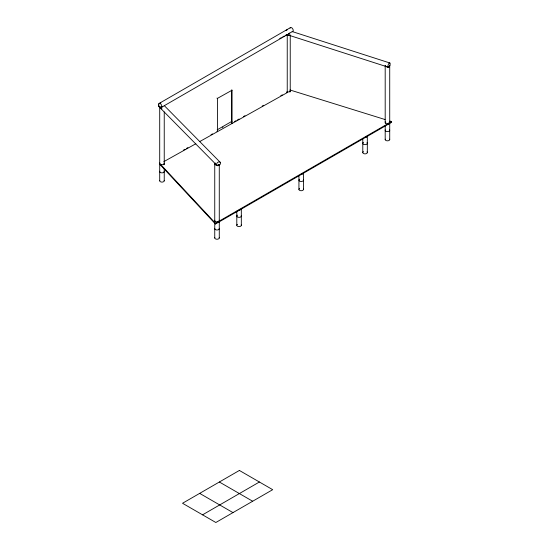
<?xml version="1.0" encoding="UTF-8"?>
<svg xmlns="http://www.w3.org/2000/svg" width="550" height="550" viewBox="0 0 550 550"><rect width="100%" height="100%" fill="white"/><g stroke="black" fill="none" stroke-linecap="round" stroke-linejoin="round"><path stroke-width="0.82" d="M389.689 65.711L389.056 66.935L387.166 66.839M219.223 164.801L218.859 165.502L218.859 164.697L217.174 165.591L216.782 165.248L158.647 106.336M159.782 163.068L159.727 163.501M159.782 163.811L159.727 164.244M385.261 65.718L385.715 66.378M159.782 107.119L160.387 108.068L161.968 108.921M292.394 31.728L292.442 31.632A2.262 1.306 60 0 0 292.593 28.662A2.262 1.306 60 0 0 290.07 28.194M290.159 34.843L288.977 35.248M289.781 33.241L162.126 106.941L160.903 106.879M367.07 136.489L367.242 136.249A2.262 1.306 0 0 1 365.64 137.17L366.053 137.074M159.094 103.462L290.482 27.603M161.356 107.381L162.841 106.528M217.181 129.834L231.997 121.282M215.469 223.272L391.614 121.578L391.614 122.32L215.469 224.015L159.424 163.921L159.424 163.178L215.469 223.272L215.469 224.015M202.558 514.827L259.401 482.006M279.757 38.534L281.256 37.703M282.748 36.864L284.247 36.032M285.739 35.193L287.238 34.354L287.238 92.634L199.561 141.659M216.941 98.113L217.415 98.395L232.059 90.207L232.059 123.489L231.584 123.207L231.584 89.925L232.059 90.207M183.459 150.116L184.951 149.284M186.436 148.452L187.928 147.62M210.994 134.722L212.479 133.891M234.568 121.543L236.06 120.711M237.552 119.873L239.037 119.041M243.512 116.538L245.004 115.706M262.157 106.116L263.649 105.284M280.796 95.693L282.288 94.854M163.845 161.631L195.841 143.743M302.191 173.944L301.778 174.041A2.262 1.306 0 0 0 303.38 172.439M239.642 209.914L240.054 209.818M288.509 33.626L292.442 31.632M215.414 163.604L215.057 163.481M289.988 89.987L385.062 119.536M389.978 121.069L391.614 121.578M292.071 31.515L389.84 62.975A2.262 0.901 -72.2 0 1 389.345 66.578A2.262 0.901 -72.2 0 1 387.998 65.711A2.262 0.901 -72.2 0 1 389.84 62.975M286.44 34.437L388.279 67.203M219.361 482.006L252.67 501.236M199.664 493.377L232.973 512.607M286.763 92.352L287.238 92.634M216.941 131.395L217.415 131.677L217.415 98.395M164.457 105.799L220.227 162.326M389.723 65.553L389.723 139.514M385.192 65.553L385.192 122.512M385.192 125.916L385.192 139.514M367.317 135.912L367.317 152.549M362.794 139.239L362.794 152.549M303.456 172.782L303.456 189.42M298.932 176.11L298.932 189.42M290.235 35.784L290.235 91.046M241.319 225.294L241.319 208.656A2.262 1.306 0 0 1 239.058 209.962M236.796 211.152L236.796 225.294M219.278 164.808L219.278 237.923M214.748 163.962L214.748 220.921M214.748 222.619L214.748 237.923M164.237 111.932L164.237 163.79M164.237 168.891L164.237 180.792M159.706 106.831L159.706 180.792M219.202 228.339A2.262 1.306 0 0 1 217.016 229.982A2.262 1.306 0 0 1 214.83 228.339M164.154 171.208A2.262 1.306 0 0 1 161.968 172.851A2.262 1.306 0 0 1 159.782 171.208M389.647 129.931A2.262 1.306 0 0 1 387.461 131.581A2.262 1.306 0 0 1 385.268 129.931M367.015 142.649A2.262 1.306 0 0 1 366.355 144.375A2.262 1.306 0 0 1 363.323 144.148A2.262 1.306 0 0 1 363.454 142.381M241.244 215.71A2.262 1.306 0 0 1 238.473 217.312A2.262 1.306 0 0 1 237.456 215.126M303.38 179.836A2.262 1.306 0 0 1 300.609 181.438A2.262 1.306 0 0 1 299.592 179.252M290.159 90.324A2.262 1.306 0 0 1 289.348 91.699A2.262 1.306 0 0 1 286.839 91.795M290.235 91.403A2.262 1.306 0 0 1 289.933 92.056M219.278 221.279A2.262 1.306 0 0 1 218.976 221.932L218.659 222.173L218.976 221.196A2.262 1.306 0 0 0 219.202 220.199M217.016 222.585A2.262 1.306 0 0 0 218.151 222.413L218.563 221.485L218.151 221.671A2.262 1.306 0 0 1 215.634 221.574A2.262 1.306 0 0 1 214.83 220.199M215.057 221.932A2.262 1.306 0 0 1 214.83 221.616M164.154 163.068A2.262 1.306 0 0 1 163.35 164.45A2.262 1.306 0 0 1 160.841 164.539L160.841 165.282A2.262 1.306 0 0 0 161.384 165.412M164.154 164.484A2.262 1.306 0 0 1 163.934 164.801M164.154 163.811A2.262 1.306 0 0 1 164.237 164.147M389.723 122.877A2.262 1.306 0 0 1 389.421 123.53L389.098 123.771L389.421 122.787A2.262 1.306 0 0 0 389.647 121.797M387.461 124.183A2.262 1.306 0 0 0 388.589 124.004L389.008 123.083L388.589 123.269A2.262 1.306 0 0 1 386.079 123.172A2.262 1.306 0 0 1 385.268 121.797M385.495 123.53A2.262 1.306 0 0 1 385.268 123.214M389.647 65.216A2.262 1.306 0 0 1 388.589 66.688M388.046 66.818A2.262 1.306 0 0 1 385.268 65.89M286.117 30.566A2.262 0.901 -72.2 0 1 287.183 29.941M159.844 106.803A2.262 1.609 -44.6 0 1 158.647 104.486A2.262 1.306 60 0 1 161.026 104.28A2.262 1.306 60 0 1 161.026 107.484A2.262 1.306 60 0 1 158.62 104.5M158.957 104.005A2.262 1.609 -44.6 0 1 160.861 102.898M218.013 165.763A2.262 1.609 -44.6 0 1 217.016 163.116A2.262 1.609 -44.6 0 1 220.303 162.442A2.262 1.609 -44.6 0 1 218.522 165.66M303.38 189.083A2.262 1.306 0 0 1 300.609 190.685A2.262 1.306 0 0 1 299.592 188.499M241.244 224.957A2.262 1.306 0 0 1 238.473 226.559A2.262 1.306 0 0 1 237.456 224.373M367.015 151.896A2.262 1.306 0 0 1 366.355 153.622A2.262 1.306 0 0 1 363.323 153.395A2.262 1.306 0 0 1 363.454 151.628M222.502 127.353A2.262 1.306 0 0 1 222.977 127.139M389.647 139.178A2.262 1.306 0 0 1 387.461 140.828A2.262 1.306 0 0 1 385.268 139.178M160.841 107.958A2.262 1.306 0 0 1 159.782 106.487M164.154 180.455A2.262 1.306 0 0 1 161.968 182.098A2.262 1.306 0 0 1 159.782 180.455M218.976 164.615A2.262 1.306 0 0 1 215.634 164.993A2.262 1.306 0 0 1 215.414 163.034M219.202 237.586A2.262 1.306 0 0 1 217.016 239.229A2.262 1.306 0 0 1 214.83 237.586M289.568 35.008A2.262 1.306 0 0 1 286.839 35.214M239.381 470.449L182.531 503.271L215.841 522.5L272.69 489.679L239.381 470.449"/></g></svg>
